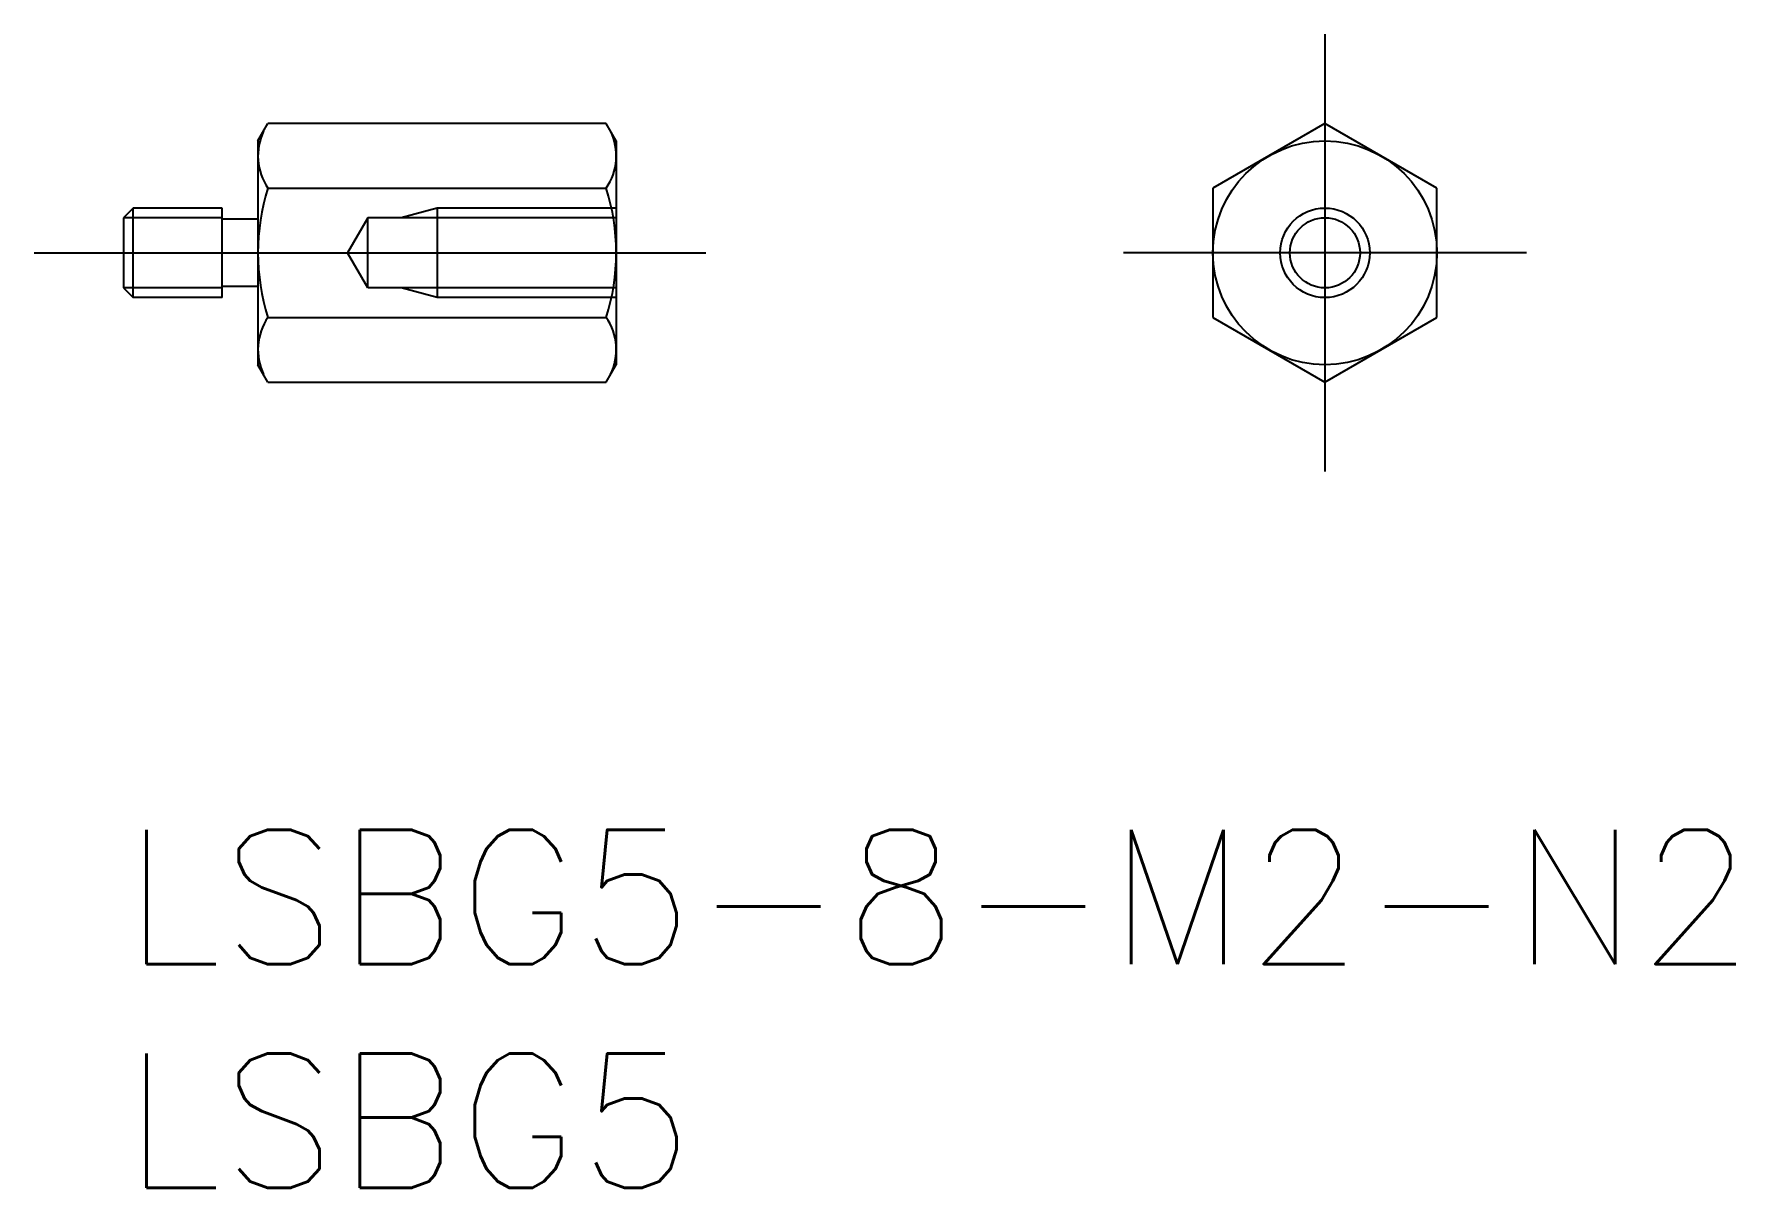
# Model space of a CAD drawing. Extents: x -2 to 36, y -8 to 17.8.
import ezdxf

# ---------------------------------------------------------------- set-up
doc = ezdxf.new("R2010")
doc.units = 0
doc.header["$LTSCALE"] = 0.5
doc.linetypes.add('CENTER', pattern=[50.8, 31.75, -6.35, 6.35, -6.35])
doc.linetypes.add('DASHED', pattern=[19.05, 12.7, -6.35])
for name, color, linetype in [('MSM_CENTER', 1, 'CENTER'), ('MSM_CONTINUOUS', 7, 'CONTINUOUS'), ('MSM_DASHED', 4, 'DASHED'), ('MSM_NARROW', 5, 'CONTINUOUS'), ('MSM_PART_NUMBER', 7, 'CONTINUOUS')]:
    doc.layers.add(name, color=color, linetype=linetype)
doc.styles.get("Standard").update_dxf_attribs({"font": 'txt.shx', "height": 3, "bigfont": 'bigfont.shx'})

# ---------------------------------------------------------------- blocks, each defined once
blk = doc.blocks.new('*U4')
at = {"layer": 'MSM_PART_NUMBER'}
blk.add_text('LSBG5-8-M2-N2', height=3, dxfattribs=at).set_placement((0, -3))
blk = doc.blocks.new('*U5')
at = {"layer": 'MSM_PART_NUMBER'}
blk.add_text('LSBG5', height=3, dxfattribs=at).set_placement((0, -8))

msp = doc.modelspace()

# ---------------------------------------------------------------- linework, layer by layer
at = {"layer": 'MSM_CENTER'}
for p, q in [((26.823, 17.774), (26.823, 8)), ((-2, 12.887), (13, 12.887)), ((31.323, 12.887), (22.323, 12.887))]:
    msp.add_line(p, q, dxfattribs=at)
at = {"layer": 'MSM_CONTINUOUS'}
for p, q in [((3, 15.387), (3.223, 15.774)), ((10.777, 15.774), (3.223, 15.774)), ((11, 15.387), (10.777, 15.774)), ((26.823, 15.774), (24.323, 14.33)), ((29.323, 14.33), (26.823, 15.774)), ((3, 15.387), (3, 10.387)), ((11, 15.387), (11, 10.387)), ((3.223, 14.33), (10.777, 14.33)), ((24.323, 14.33), (24.323, 11.443)), ((29.323, 11.443), (29.323, 14.33)), ((0.216, 13.887), (0, 13.67)), ((2.2, 13.887), (0.216, 13.887)), ((0.216, 11.887), (0.216, 13.887)), ((2.2, 11.887), (2.2, 13.887)), ((0, 13.67), (0, 12.103)), ((3, 13.637), (2.2, 13.637)), ((0, 12.103), (0.216, 11.887)), ((2.2, 11.887), (0.216, 11.887)), ((3, 12.137), (2.2, 12.137)), ((3.223, 11.443), (10.777, 11.443)), ((24.323, 11.443), (26.823, 10)), ((26.823, 10), (29.323, 11.443)), ((3.223, 10), (3, 10.387)), ((10.777, 10), (11, 10.387)), ((3.223, 10), (10.777, 10))]:
    msp.add_line(p, q, dxfattribs=at)
for radius in [2.5, 0.783]:
    msp.add_circle((26.823, 12.887), radius, dxfattribs=at)
for centre, radius, start, end in [((4.278, 15.052), 1.278, 154.3842, 214.3842), ((9.722, 15.052), 1.278, 325.6158, 25.6158), ((7.777, 12.887), 4.777, 162.412, 197.588), ((6.223, 12.887), 4.777, 342.412, 17.588), ((4.278, 10.722), 1.278, 145.6158, 205.6158), ((9.722, 10.722), 1.278, 334.3842, 34.3842)]:
    msp.add_arc(centre, radius, start, end, dxfattribs=at)
at = {"layer": 'MSM_DASHED'}
for p, q in [((7, 13.887), (6.2, 13.67)), ((11, 13.887), (7, 13.887)), ((7, 13.887), (7, 11.887)), ((5.452, 13.67), (5, 12.887)), ((11, 13.67), (5.452, 13.67)), ((5.452, 12.103), (5.452, 13.67)), ((5.452, 12.103), (5, 12.887)), ((11, 12.103), (5.452, 12.103)), ((7, 11.887), (6.2, 12.103)), ((11, 11.887), (7, 11.887))]:
    msp.add_line(p, q, dxfattribs=at)
at = {"layer": 'MSM_NARROW'}
for p, q in [((2.2, 13.67), (0, 13.67)), ((2.2, 12.103), (0, 12.103))]:
    msp.add_line(p, q, dxfattribs=at)
msp.add_circle((26.823, 12.887), 1, dxfattribs=at)

# ---------------------------------------------------------------- block references
at = {"layer": 'MSM_CONTINUOUS'}
for name in ['*U4', '*U5']:
    msp.add_blockref(name, (0, 0), dxfattribs=at)

doc.saveas('drawing.dxf')
